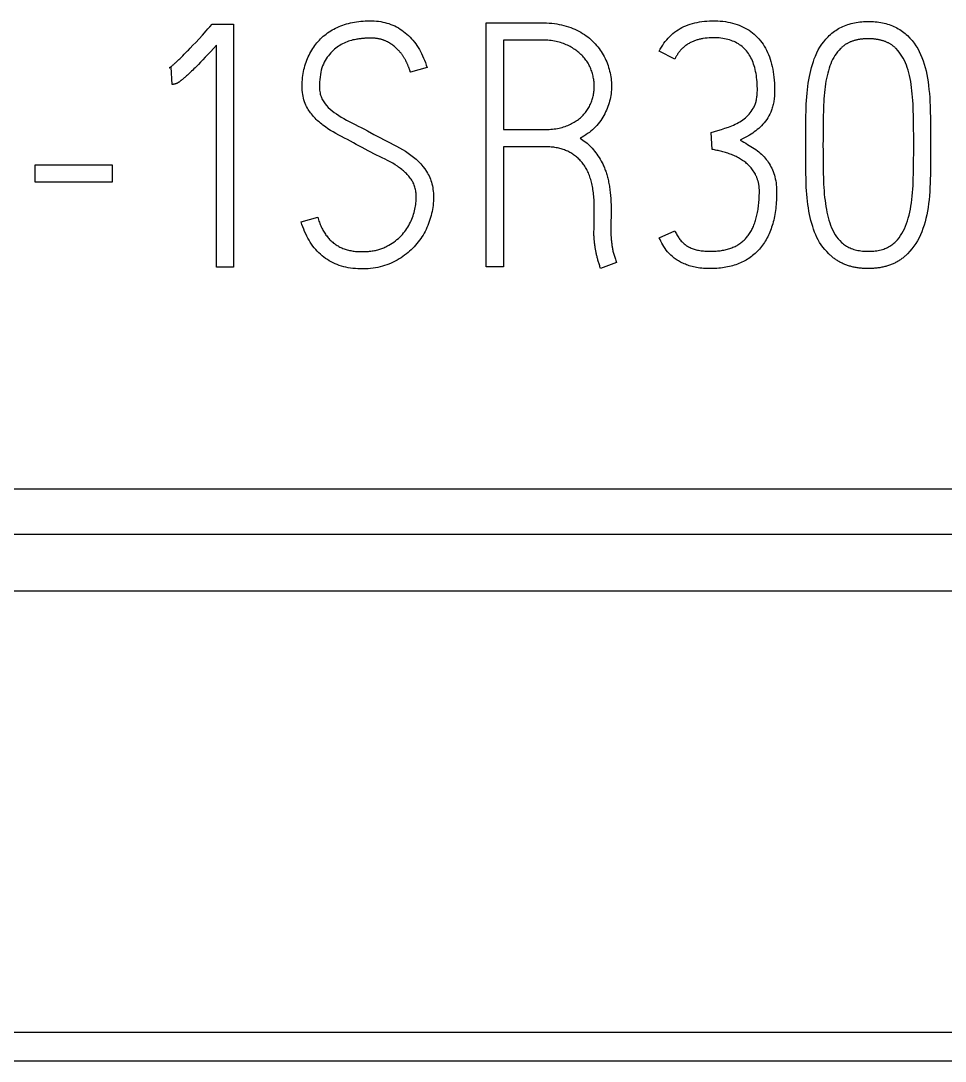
# Model space of a CAD drawing. Header units: inches. Extents: x 9000 to 22395, y 8106 to 17135.
# Drawn here: x 10261.86 to 10275.33, y 8432.73 to 8447.89 of the extents above; entities that cross this region are included whole.
import ezdxf

# ---------------------------------------------------------------- set-up
doc = ezdxf.new("R2010")
doc.units = ezdxf.units.IN
doc.header["$MEASUREMENT"] = 0
doc.layers.add('20000_FRONT_O', color=7, linetype='Continuous')
doc.layers.add('20500_FRONT_O_LABELING', color=7, linetype='Continuous')

# ---------------------------------------------------------------- blocks, each defined once
blk = doc.blocks.new('A$C21A67833')
at = {"layer": '20000_FRONT_O', "linetype": 'Continuous'}
for p, q in [((107.7639, 65.3462), (61.0212, 65.3462)), ((107.7639, 65.0475), (61.0212, 65.0475)), ((107.7639, 64.6773), (61.0212, 64.6773)), ((107.7639, 61.7827), (61.0212, 61.7827)), ((107.7639, 61.5951), (61.0212, 61.5951))]:
    blk.add_line(p, q, dxfattribs=at)
at = {"layer": '20500_FRONT_O_LABELING', "linetype": 'Continuous'}
for p, q in [((93.6589, 68.3225), (93.6835, 68.3494)), ((93.7076, 68.3762), (93.7232, 68.3941)), ((93.7232, 68.3941), (93.863, 68.3941)), ((93.863, 68.3941), (93.863, 66.8006)), ((95.5208, 66.8029), (95.5208, 68.4029)), ((93.615, 68.275), (93.6589, 68.3225)), ((95.8891, 68.2897), (95.6339, 68.2897)), ((95.6339, 68.2897), (95.6339, 67.704)), ((93.5511, 68.2075), (93.5622, 68.2189)), ((93.5792, 68.2368), (93.5968, 68.2555)), ((93.5968, 68.2555), (93.615, 68.275)), ((93.7133, 68.2148), (93.6953, 68.1957)), ((93.7322, 68.2351), (93.7133, 68.2148)), ((93.7521, 68.2566), (93.7322, 68.2351)), ((93.7521, 66.8006), (93.7521, 68.2566)), ((96.7571, 68.1656), (96.655, 68.2166)), ((93.5403, 68.1964), (93.5511, 68.2075)), ((93.6469, 68.1451), (93.6327, 68.1306)), ((93.6621, 68.1608), (93.6469, 68.1451)), ((93.6782, 68.1777), (93.6621, 68.1608)), ((93.6953, 68.1957), (93.6782, 68.1777)), ((93.4547, 68.1122), (93.4413, 68.1077)), ((93.4615, 67.9991), (93.4547, 68.1122)), ((93.5808, 68.0791), (93.5738, 68.0725)), ((93.588, 68.086), (93.5808, 68.0791)), ((93.5955, 68.0933), (93.588, 68.086)), ((93.6032, 68.1009), (93.5955, 68.0933)), ((93.6112, 68.1088), (93.6032, 68.1009)), ((93.6195, 68.1171), (93.6112, 68.1088)), ((93.6327, 68.1306), (93.6195, 68.1171)), ((95.1324, 68.11), (95.0235, 68.0788)), ((93.5607, 68.0602), (93.5546, 68.0546)), ((93.5672, 68.0662), (93.5607, 68.0602)), ((93.5738, 68.0725), (93.5672, 68.0662)), ((97.7302, 67.7527), (97.7296, 67.7057)), ((95.6339, 67.704), (95.9098, 67.704)), ((97.0012, 67.573), (96.9947, 67.6838)), ((97.616, 67.5557), (97.6159, 67.6106)), ((95.8922, 67.5908), (95.6339, 67.5908)), ((95.6339, 67.5908), (95.6339, 66.8029)), ((92.5624, 67.4709), (93.0682, 67.4709)), ((92.5624, 67.3578), (92.5624, 67.4709)), ((93.0682, 67.4709), (93.0682, 67.3578)), ((97.6181, 67.3743), (97.6173, 67.4243)), ((93.0682, 67.3578), (92.5624, 67.3578)), ((96.2288, 67.0515), (96.2288, 67.1983)), ((94.307, 67.098), (94.4156, 67.1289)), ((96.2266, 67.0314), (96.2288, 67.0515)), ((96.3374, 67.085), (96.3374, 67.0438)), ((96.655, 66.9937), (96.7571, 67.0402)), ((93.863, 66.8006), (93.7521, 66.8006)), ((95.6339, 66.8029), (95.5208, 66.8029)), ((96.3751, 66.8318), (96.2708, 66.7918))]:
    blk.add_line(p, q, dxfattribs=at)
for points in [[(94.348, 67.8437), (94.3424, 67.8537), (94.3373, 67.864), (94.3327, 67.8747), (94.3286, 67.8858), (94.3249, 67.8973), (94.3218, 67.9091), (94.3192, 67.9214), (94.3171, 67.934), (94.3155, 67.947), (94.3143, 67.9604), (94.3137, 67.9741), (94.3135, 67.9883), (94.3137, 68.0024), (94.3143, 68.0164), (94.3152, 68.0301), (94.3165, 68.0437), (94.3181, 68.0571), (94.3201, 68.0703), (94.3224, 68.0833), (94.325, 68.0961), (94.328, 68.1088), (94.3313, 68.1212), (94.335, 68.1335), (94.339, 68.1456), (94.3434, 68.1575), (94.3481, 68.1691), (94.3531, 68.1806), (94.3584, 68.1918), (94.3639, 68.2028), (94.3697, 68.2135), (94.3758, 68.2239), (94.3822, 68.2342), (94.3889, 68.2441), (94.3958, 68.2538), (94.403, 68.2633), (94.4105, 68.2725), (94.4183, 68.2815), (94.4263, 68.2902), (94.4346, 68.2987), (94.4432, 68.3069), (94.452, 68.3148), (94.4611, 68.3224), (94.4705, 68.3297), (94.4802, 68.3368), (94.4901, 68.3435), (94.5003, 68.35), (94.5108, 68.3562), (94.5216, 68.3621), (94.5326, 68.3677), (94.5439, 68.373), (94.5555, 68.3781), (94.5674, 68.3829), (94.5795, 68.3874), (94.5919, 68.3915), (94.6044, 68.3954), (94.6172, 68.3989), (94.6302, 68.4021), (94.6434, 68.4049), (94.6568, 68.4075), (94.6703, 68.4097), (94.6841, 68.4116), (94.6981, 68.4131), (94.7123, 68.4144), (94.7267, 68.4153), (94.7413, 68.4159), (94.756, 68.4162), (94.7709, 68.4161), (94.7856, 68.4155), (94.8001, 68.4145), (94.8143, 68.4129), (94.8283, 68.4108), (94.8421, 68.4082), (94.8557, 68.4052), (94.869, 68.4016), (94.8821, 68.3975), (94.895, 68.3929), (94.9076, 68.3878), (94.92, 68.3822), (94.9322, 68.3761), (94.9441, 68.3694), (94.9558, 68.3623), (94.9673, 68.3547), (94.9785, 68.3466), (94.9895, 68.3379), (95.0003, 68.3288), (95.0107, 68.3193), (95.0207, 68.3094), (95.0305, 68.299), (95.0399, 68.2882), (95.049, 68.277), (95.0577, 68.2654), (95.0662, 68.2534), (95.0743, 68.2409), (95.082, 68.228), (95.0895, 68.2147), (95.0966, 68.201), (95.1034, 68.1869), (95.1098, 68.1723), (95.1159, 68.1574), (95.1217, 68.142), (95.1272, 68.1262), (95.1324, 68.11)], [(96.655, 68.2166), (96.6622, 68.2304), (96.6698, 68.2437), (96.6778, 68.2565), (96.6862, 68.2688), (96.695, 68.2806), (96.7042, 68.292), (96.7137, 68.3028), (96.7236, 68.3132), (96.7339, 68.323), (96.7446, 68.3324), (96.7557, 68.3412), (96.7672, 68.3496), (96.779, 68.3574), (96.7913, 68.3648), (96.8039, 68.3717), (96.8169, 68.3781), (96.8303, 68.384), (96.8441, 68.3894), (96.8582, 68.3943), (96.8728, 68.3987), (96.8877, 68.4026), (96.903, 68.406), (96.9187, 68.409), (96.9348, 68.4114), (96.9513, 68.4133), (96.9682, 68.4148), (96.9855, 68.4157), (97.0031, 68.4161), (97.021, 68.4161), (97.0386, 68.4155), (97.0557, 68.4145), (97.0725, 68.4129), (97.0889, 68.4108), (97.1049, 68.4082), (97.1206, 68.405), (97.1358, 68.4014), (97.1506, 68.3973), (97.1651, 68.3926), (97.1792, 68.3875), (97.1929, 68.3818), (97.2062, 68.3756), (97.2191, 68.3689), (97.2317, 68.3617), (97.2438, 68.354), (97.2556, 68.3458), (97.267, 68.337), (97.278, 68.3278), (97.2886, 68.3181), (97.2988, 68.3078), (97.3087, 68.297), (97.3181, 68.2858), (97.3271, 68.2741), (97.3357, 68.262), (97.3437, 68.2495), (97.3514, 68.2364), (97.3585, 68.223), (97.3652, 68.2091), (97.3715, 68.1948), (97.3773, 68.18), (97.3827, 68.1648), (97.3876, 68.1491), (97.392, 68.133), (97.396, 68.1164), (97.3996, 68.0994), (97.4027, 68.082), (97.4053, 68.0641), (97.4075, 68.0458), (97.4093, 68.0271), (97.4105, 68.0079), (97.4114, 67.9882), (97.4117, 67.9681), (97.4118, 67.958), (97.4116, 67.9479), (97.4113, 67.9381), (97.4108, 67.9285), (97.4102, 67.9192), (97.4094, 67.91), (97.4084, 67.9011), (97.4072, 67.8924), (97.4059, 67.884), (97.4044, 67.8757), (97.4027, 67.8677), (97.4009, 67.8599), (97.3988, 67.8523), (97.3967, 67.8449), (97.3943, 67.8378), (97.3917, 67.8309), (97.3862, 67.8175), (97.3803, 67.8046), (97.3739, 67.7922), (97.367, 67.7803), (97.3597, 67.7689), (97.3519, 67.758), (97.3437, 67.7476), (97.3351, 67.7377), (97.3262, 67.7283), (97.3171, 67.7192), (97.3078, 67.7106), (97.2983, 67.7025), (97.2886, 67.6947), (97.2787, 67.6874), (97.2686, 67.6805), (97.2479, 67.6675), (97.2271, 67.6552), (97.2063, 67.6436), (97.1855, 67.6328)], [(93.6835, 68.3494), (93.6956, 68.3628), (93.7076, 68.3762)], [(95.5208, 68.4029), (95.8807, 68.4029), (95.8987, 68.4028), (95.9163, 68.4023), (95.9336, 68.4013), (95.9506, 68.3999), (95.9672, 68.398), (95.9835, 68.3957), (95.9994, 68.3929), (96.015, 68.3896), (96.0303, 68.3859), (96.0453, 68.3817), (96.0599, 68.377), (96.0743, 68.372), (96.0882, 68.3664), (96.1019, 68.3605), (96.1151, 68.3543), (96.1279, 68.3477), (96.1404, 68.3408), (96.1524, 68.3336), (96.1641, 68.326), (96.1754, 68.3182), (96.1863, 68.3101), (96.1968, 68.3016), (96.207, 68.2929), (96.2168, 68.2838), (96.2262, 68.2745), (96.2352, 68.265), (96.2439, 68.2552), (96.2522, 68.2452), (96.2601, 68.235), (96.2677, 68.2247), (96.2749, 68.2141), (96.2817, 68.2034), (96.2881, 68.1924), (96.2942, 68.1812), (96.2999, 68.1699), (96.3053, 68.1584), (96.3103, 68.1466), (96.315, 68.1347), (96.3193, 68.1228), (96.3232, 68.1107), (96.3267, 68.0987), (96.3299, 68.0865), (96.3327, 68.0744), (96.3352, 68.0622), (96.3372, 68.0499), (96.3389, 68.0376), (96.3403, 68.0253), (96.3412, 68.0129), (96.3418, 68.0005), (96.342, 67.988), (96.3418, 67.9756), (96.3412, 67.9632), (96.3402, 67.9508), (96.3388, 67.9385), (96.3371, 67.9263), (96.3349, 67.9141), (96.3324, 67.902), (96.3295, 67.8899), (96.3262, 67.8778), (96.3225, 67.8659), (96.3184, 67.854), (96.3139, 67.8421), (96.309, 67.8303), (96.3037, 67.8185), (96.2981, 67.8068), (96.292, 67.7951), (96.2855, 67.7837), (96.2786, 67.7725), (96.2712, 67.7615), (96.2635, 67.7509), (96.2552, 67.7406), (96.2466, 67.7305), (96.2375, 67.7208), (96.228, 67.7113), (96.218, 67.7021), (96.2075, 67.6933), (96.1967, 67.6847), (96.1853, 67.6764), (96.1736, 67.6685), (96.1613, 67.6608), (96.1487, 67.6535), (96.1355, 67.6464)], [(97.6793, 68.1854), (97.6882, 68.2056), (97.6981, 68.2251), (97.709, 68.2439), (97.7209, 68.262), (97.7338, 68.2794), (97.7477, 68.2961), (97.7625, 68.3121), (97.7703, 68.3199), (97.7783, 68.3273), (97.7865, 68.3344), (97.7949, 68.3411), (97.8036, 68.3476), (97.8124, 68.3537), (97.8215, 68.3596), (97.8308, 68.3651), (97.8403, 68.3703), (97.85, 68.3752), (97.8599, 68.3798), (97.87, 68.3841), (97.8804, 68.388), (97.8909, 68.3917), (97.9017, 68.395), (97.9127, 68.3981), (97.9238, 68.4008), (97.9352, 68.4032), (97.9468, 68.4053), (97.9587, 68.4071), (97.9707, 68.4087), (97.9829, 68.4098), (97.9954, 68.4107), (98.008, 68.4113), (98.0339, 68.4116), (98.0467, 68.4113), (98.0593, 68.4106), (98.0717, 68.4097), (98.0839, 68.4084), (98.0959, 68.4069), (98.1076, 68.405), (98.1192, 68.4028), (98.1305, 68.4003), (98.1417, 68.3976), (98.1526, 68.3945), (98.1633, 68.391), (98.1738, 68.3873), (98.1841, 68.3833), (98.1942, 68.379), (98.204, 68.3743), (98.2137, 68.3694), (98.2231, 68.3642), (98.2324, 68.3586), (98.2414, 68.3527), (98.2502, 68.3466), (98.2588, 68.3401), (98.2672, 68.3333), (98.2754, 68.3262), (98.2834, 68.3188), (98.2987, 68.3032), (98.313, 68.2869), (98.3263, 68.2699), (98.3386, 68.2522), (98.35, 68.2339), (98.3603, 68.2148), (98.3695, 68.1951), (98.3779, 68.1747), (98.3855, 68.1538), (98.3925, 68.1323), (98.3989, 68.1102), (98.4046, 68.0876), (98.4097, 68.0643), (98.4141, 68.0405), (98.4179, 68.0161), (98.4213, 67.9912), (98.4242, 67.9657), (98.4267, 67.9396), (98.4289, 67.913), (98.4305, 67.8859), (98.4318, 67.8582), (98.4325, 67.8301)], [(94.6662, 68.2943), (94.6563, 68.2925), (94.6464, 68.2904), (94.6365, 68.2879), (94.6268, 68.285), (94.6171, 68.2818), (94.6074, 68.2783), (94.5978, 68.2743), (94.5883, 68.27), (94.5789, 68.2654), (94.5695, 68.2604), (94.5602, 68.255), (94.551, 68.2493), (94.542, 68.2431), (94.5332, 68.2364), (94.5247, 68.2293), (94.5164, 68.2217), (94.5083, 68.2137), (94.5004, 68.2053), (94.4928, 68.1963), (94.4854, 68.187), (94.4782, 68.1771), (94.4714, 68.1668), (94.4647, 68.1561), (94.4584, 68.1448), (94.4527, 68.1329), (94.4476, 68.1203), (94.443, 68.1071), (94.439, 68.0932), (94.4355, 68.0787), (94.4326, 68.0635), (94.4303, 68.0477), (94.4285, 68.0313), (94.4274, 68.0142), (94.4267, 67.9964), (94.4268, 67.9782), (94.4272, 67.9692), (94.428, 67.9605), (94.4291, 67.952), (94.4305, 67.9438), (94.4323, 67.9357), (94.4345, 67.9279), (94.4369, 67.9203), (94.4397, 67.9128), (94.4429, 67.9057), (94.4464, 67.8987), (94.4502, 67.8919), (94.4544, 67.8853), (94.4635, 67.8726), (94.4735, 67.8603), (94.4845, 67.8484), (94.4964, 67.837), (94.5093, 67.8261), (94.5231, 67.8155), (94.5377, 67.8053), (94.5531, 67.7952), (94.5693, 67.7852), (94.5861, 67.7753), (94.6038, 67.7655), (94.6221, 67.7558), (94.6606, 67.7363)], [(94.9461, 68.2221), (94.9417, 68.2268), (94.9373, 68.2313), (94.9326, 68.2357), (94.9279, 68.24), (94.923, 68.2443), (94.918, 68.2484), (94.9128, 68.2524), (94.9075, 68.2563), (94.9021, 68.2602), (94.8965, 68.2639), (94.8908, 68.2675), (94.885, 68.271), (94.879, 68.2745), (94.873, 68.2778), (94.8668, 68.281), (94.8636, 68.2825), (94.8604, 68.284), (94.8571, 68.2854), (94.8538, 68.2868), (94.8505, 68.2881), (94.8472, 68.2894), (94.8437, 68.2906), (94.8403, 68.2917), (94.8368, 68.2928), (94.8333, 68.2938), (94.8297, 68.2948), (94.8261, 68.2957), (94.8225, 68.2966), (94.8188, 68.2974), (94.815, 68.2982), (94.8113, 68.2989), (94.8075, 68.2995), (94.8036, 68.3001), (94.7998, 68.3007), (94.7958, 68.3012), (94.7919, 68.3016), (94.7879, 68.302), (94.7839, 68.3023), (94.7798, 68.3025), (94.7757, 68.3028), (94.7715, 68.3029), (94.7674, 68.303), (94.7631, 68.3031), (94.7589, 68.303), (94.7545, 68.303), (94.7499, 68.3029), (94.7453, 68.3027), (94.7405, 68.3024), (94.7355, 68.3022), (94.7305, 68.3018), (94.7253, 68.3014), (94.72, 68.3009), (94.7145, 68.3004), (94.709, 68.2999), (94.7032, 68.2992), (94.6974, 68.2985), (94.6914, 68.2978), (94.6853, 68.297), (94.6791, 68.2962), (94.6727, 68.2953), (94.6662, 68.2943)], [(95.9098, 67.704), (95.9217, 67.7042), (95.9333, 67.7046), (95.9447, 67.7053), (95.9558, 67.7063), (95.9668, 67.7075), (95.9775, 67.709), (95.988, 67.7108), (95.9983, 67.7128), (96.0083, 67.7151), (96.0182, 67.7176), (96.0277, 67.7205), (96.0371, 67.7235), (96.0462, 67.7269), (96.0552, 67.7304), (96.0638, 67.7342), (96.0723, 67.7381), (96.0805, 67.7421), (96.0885, 67.7463), (96.0962, 67.7507), (96.1037, 67.7553), (96.111, 67.76), (96.1181, 67.7648), (96.1249, 67.7699), (96.1316, 67.7751), (96.138, 67.7805), (96.1442, 67.786), (96.1501, 67.7917), (96.1559, 67.7975), (96.1614, 67.8035), (96.1667, 67.8096), (96.1717, 67.8158), (96.1766, 67.8221), (96.1812, 67.8285), (96.1856, 67.8351), (96.1898, 67.8417), (96.1937, 67.8485), (96.1974, 67.8554), (96.2009, 67.8624), (96.2042, 67.8696), (96.2073, 67.8769), (96.2102, 67.8843), (96.2128, 67.8917), (96.2153, 67.8992), (96.2175, 67.9067), (96.2196, 67.9143), (96.2214, 67.9219), (96.223, 67.9295), (96.2245, 67.9371), (96.2257, 67.9448), (96.2267, 67.9525), (96.2275, 67.9602), (96.2282, 67.968), (96.2286, 67.9758), (96.2288, 67.9836), (96.2288, 67.9915), (96.2286, 67.9994), (96.2282, 68.0072), (96.2275, 68.0151), (96.2267, 68.0229), (96.2256, 68.0308), (96.2243, 68.0386), (96.2228, 68.0465), (96.2211, 68.0543), (96.2192, 68.0621), (96.2171, 68.0699), (96.2147, 68.0777), (96.2122, 68.0854), (96.2094, 68.0932), (96.2064, 68.1009), (96.2032, 68.1085), (96.1998, 68.116), (96.1962, 68.1233), (96.1923, 68.1306), (96.1882, 68.1377), (96.1839, 68.1447), (96.1794, 68.1515), (96.1747, 68.1583), (96.1697, 68.1649), (96.1645, 68.1713), (96.1591, 68.1777), (96.1534, 68.1839), (96.1476, 68.19), (96.1415, 68.196), (96.1352, 68.2018), (96.1287, 68.2074), (96.122, 68.213), (96.1151, 68.2183), (96.1081, 68.2235), (96.1009, 68.2286), (96.0934, 68.2335), (96.0858, 68.2382), (96.0779, 68.2428), (96.0699, 68.2472), (96.0617, 68.2515), (96.0532, 68.2557), (96.0446, 68.2596), (96.0358, 68.2635), (96.0267, 68.2671), (96.0174, 68.2704), (96.0079, 68.2735), (95.9982, 68.2763), (95.9882, 68.2789), (95.9781, 68.2812), (95.9677, 68.2832), (95.9571, 68.2849), (95.9463, 68.2864), (95.9353, 68.2876), (95.9241, 68.2885), (95.9126, 68.2892), (95.901, 68.2896), (95.8891, 68.2897)], [(96.9414, 68.2998), (96.9358, 68.2988), (96.9303, 68.2978), (96.9248, 68.2966), (96.9194, 68.2954), (96.9139, 68.294), (96.9085, 68.2925), (96.9032, 68.291), (96.8978, 68.2893), (96.8925, 68.2875), (96.8872, 68.2856), (96.8819, 68.2835), (96.8766, 68.2814), (96.8713, 68.2791), (96.8661, 68.2767), (96.8609, 68.2742), (96.8557, 68.2714), (96.8505, 68.2685), (96.8455, 68.2655), (96.8404, 68.2622), (96.8354, 68.2588), (96.8304, 68.2552), (96.8255, 68.2515), (96.8206, 68.2476), (96.8182, 68.2455), (96.8158, 68.2435), (96.8134, 68.2414), (96.811, 68.2392), (96.8086, 68.237), (96.8063, 68.2347), (96.8039, 68.2324), (96.8016, 68.2301), (96.7994, 68.2277), (96.7971, 68.2252), (96.7949, 68.2227), (96.7927, 68.2202), (96.7905, 68.2176), (96.7884, 68.2149), (96.7862, 68.2122), (96.7841, 68.2095), (96.782, 68.2067), (96.78, 68.2038), (96.7779, 68.2009), (96.7759, 68.198), (96.7739, 68.195), (96.772, 68.1919), (96.77, 68.1888), (96.7681, 68.1856), (96.7662, 68.1824), (96.7643, 68.1791), (96.7625, 68.1758), (96.7607, 68.1725), (96.7589, 68.169), (96.7571, 68.1656)], [(96.9947, 67.6838), (97.0174, 67.6905), (97.0402, 67.6975), (97.0631, 67.7046), (97.0862, 67.712), (97.1094, 67.7197), (97.1208, 67.7238), (97.1319, 67.7283), (97.1428, 67.7329), (97.1534, 67.7379), (97.1638, 67.7431), (97.174, 67.7487), (97.1839, 67.7544), (97.1935, 67.7605), (97.2029, 67.7669), (97.2119, 67.7736), (97.2206, 67.7807), (97.2289, 67.7882), (97.2368, 67.7961), (97.2443, 67.8044), (97.2515, 67.8131), (97.2584, 67.8222), (97.2649, 67.8316), (97.271, 67.8414), (97.2739, 67.8465), (97.2766, 67.8518), (97.2792, 67.8571), (97.2816, 67.8627), (97.2839, 67.8683), (97.286, 67.8742), (97.2879, 67.8802), (97.2897, 67.8863), (97.2913, 67.8926), (97.2927, 67.899), (97.294, 67.9056), (97.2951, 67.9123), (97.2961, 67.9193), (97.2969, 67.9263), (97.2976, 67.9335), (97.2981, 67.9409), (97.2984, 67.9484), (97.2986, 67.9561), (97.2986, 67.9718), (97.2982, 67.9872), (97.2976, 68.0022), (97.2966, 68.0168), (97.2953, 68.0311), (97.2938, 68.045), (97.2919, 68.0585), (97.2897, 68.0717), (97.2872, 68.0845), (97.2844, 68.097), (97.2814, 68.1091), (97.278, 68.1208), (97.2743, 68.1322), (97.2703, 68.1432), (97.266, 68.1539), (97.2614, 68.1642), (97.2564, 68.1741), (97.2512, 68.1837), (97.2457, 68.1929), (97.2399, 68.2017), (97.2338, 68.2102), (97.2273, 68.2183), (97.2206, 68.2261), (97.2136, 68.2335), (97.2062, 68.2405), (97.1986, 68.2472), (97.1906, 68.2535), (97.1824, 68.2595), (97.1738, 68.265), (97.165, 68.2703), (97.1558, 68.2751), (97.1464, 68.2796), (97.1366, 68.2838), (97.1265, 68.2875), (97.1161, 68.2909), (97.1055, 68.294), (97.0945, 68.2967), (97.0832, 68.299), (97.0716, 68.301), (97.0597, 68.3026), (97.0475, 68.3038), (97.035, 68.3047), (97.0222, 68.3052), (97.0091, 68.3053), (96.9959, 68.3051), (96.9825, 68.3044), (96.969, 68.3033), (96.9553, 68.3017), (96.9414, 68.2998)], [(98.2085, 68.2341), (98.2055, 68.2371), (98.2025, 68.2399), (98.1994, 68.2427), (98.1962, 68.2454), (98.193, 68.2481), (98.1898, 68.2507), (98.1864, 68.2532), (98.1831, 68.2556), (98.1796, 68.258), (98.1761, 68.2603), (98.1726, 68.2626), (98.169, 68.2647), (98.1653, 68.2668), (98.1616, 68.2689), (98.1578, 68.2709), (98.154, 68.2728), (98.1501, 68.2746), (98.1462, 68.2764), (98.1422, 68.2781), (98.1381, 68.2797), (98.134, 68.2813), (98.1298, 68.2828), (98.1256, 68.2842), (98.1213, 68.2855), (98.117, 68.2868), (98.1126, 68.2881), (98.1082, 68.2892), (98.1037, 68.2903), (98.0991, 68.2913), (98.0945, 68.2923), (98.0898, 68.2932), (98.0851, 68.294), (98.0803, 68.2947), (98.0755, 68.2954), (98.0706, 68.296), (98.0656, 68.2966), (98.0606, 68.2971), (98.0556, 68.2975), (98.0504, 68.2978), (98.0453, 68.2981), (98.04, 68.2983), (98.0348, 68.2984), (98.0294, 68.2985), (98.024, 68.2985), (98.0187, 68.2984), (98.0134, 68.2983), (98.0082, 68.2981), (98.003, 68.2979), (97.9979, 68.2975), (97.9929, 68.2972), (97.9879, 68.2967), (97.983, 68.2962), (97.9781, 68.2956), (97.9733, 68.295), (97.9685, 68.2942), (97.9638, 68.2935), (97.9592, 68.2926), (97.9546, 68.2917), (97.9501, 68.2907), (97.9457, 68.2897), (97.9413, 68.2886), (97.9369, 68.2874), (97.9326, 68.2862), (97.9284, 68.2849), (97.9243, 68.2835), (97.9201, 68.2821), (97.9161, 68.2806), (97.9121, 68.279), (97.9082, 68.2774), (97.9043, 68.2757), (97.9005, 68.274), (97.8967, 68.2721), (97.893, 68.2703), (97.8894, 68.2683), (97.8858, 68.2663), (97.8823, 68.2642), (97.8788, 68.2621), (97.8754, 68.2598), (97.872, 68.2576), (97.8687, 68.2552), (97.8655, 68.2528), (97.8623, 68.2504), (97.8592, 68.2478), (97.8561, 68.2452), (97.8531, 68.2425), (97.8502, 68.2398), (97.8473, 68.237), (97.8444, 68.2341)], [(93.5622, 68.2189), (93.5678, 68.2248), (93.5792, 68.2368)], [(95.0235, 68.0788), (95.0226, 68.0816), (95.0218, 68.0845), (95.0209, 68.0875), (95.0199, 68.0904), (95.0189, 68.0934), (95.0179, 68.0965), (95.0168, 68.0995), (95.0157, 68.1026), (95.0146, 68.1057), (95.0134, 68.1089), (95.0121, 68.1121), (95.0109, 68.1153), (95.0095, 68.1185), (95.0082, 68.1218), (95.0068, 68.1251), (95.0053, 68.1284), (95.0038, 68.1318), (95.0023, 68.1352), (95.0007, 68.1386), (94.999, 68.1421), (94.9974, 68.1455), (94.9956, 68.149), (94.9939, 68.1526), (94.9921, 68.156), (94.9902, 68.1595), (94.9883, 68.163), (94.9864, 68.1664), (94.9844, 68.1698), (94.9823, 68.1732), (94.9803, 68.1766), (94.9781, 68.18), (94.9759, 68.1833), (94.9737, 68.1866), (94.9714, 68.19), (94.9691, 68.1933), (94.9668, 68.1965), (94.9643, 68.1998), (94.9619, 68.203), (94.9594, 68.2063), (94.9568, 68.2095), (94.9542, 68.2127), (94.9516, 68.2158), (94.9489, 68.219), (94.9461, 68.2221)], [(97.8444, 68.2341), (97.8343, 68.2235), (97.8247, 68.2123), (97.8157, 68.2006), (97.8074, 68.1884), (97.7996, 68.1757), (97.7923, 68.1626), (97.7857, 68.1489), (97.7796, 68.1347), (97.7741, 68.12), (97.7689, 68.1048), (97.7641, 68.089), (97.7597, 68.0728), (97.7557, 68.0561), (97.752, 68.0388), (97.7487, 68.0211), (97.7457, 68.0028), (97.7432, 67.9841), (97.7409, 67.9649), (97.7388, 67.9453), (97.737, 67.9254), (97.7355, 67.9052), (97.7341, 67.8845), (97.733, 67.8635), (97.7321, 67.8421), (97.7315, 67.8203), (97.731, 67.7981), (97.7302, 67.7527)], [(98.3239, 67.6473), (98.3237, 67.6738), (98.3235, 67.6999), (98.3233, 67.7255), (98.3229, 67.7507), (98.3225, 67.7755), (98.322, 67.7998), (98.3213, 67.8237), (98.3205, 67.8471), (98.3194, 67.8701), (98.3181, 67.8927), (98.3165, 67.9148), (98.3147, 67.9365), (98.3127, 67.9578), (98.3104, 67.9787), (98.3078, 67.999), (98.3047, 68.0189), (98.3011, 68.0381), (98.2971, 68.0567), (98.2925, 68.0748), (98.2875, 68.0922), (98.282, 68.1091), (98.276, 68.1253), (98.2696, 68.141), (98.2625, 68.156), (98.2549, 68.1705), (98.2468, 68.1844), (98.238, 68.1977), (98.2288, 68.2104), (98.2189, 68.2226), (98.2085, 68.2341)], [(93.4413, 68.1077), (93.4431, 68.1088), (93.445, 68.1101), (93.4471, 68.1116), (93.4494, 68.1133), (93.4519, 68.1152), (93.4546, 68.1173), (93.4575, 68.1196), (93.4606, 68.1221), (93.4638, 68.1248), (93.4673, 68.1277), (93.4709, 68.1308), (93.4747, 68.1341), (93.4787, 68.1376), (93.4829, 68.1413), (93.4872, 68.1451), (93.4916, 68.1491), (93.4961, 68.1532), (93.5006, 68.1575), (93.5053, 68.1619), (93.51, 68.1664), (93.5148, 68.171), (93.5197, 68.1758), (93.5247, 68.1808), (93.5298, 68.1858), (93.5403, 68.1964)], [(97.6159, 67.6106), (97.616, 67.6653), (97.6162, 67.6921), (97.6164, 67.7185), (97.6167, 67.7447), (97.617, 67.7705), (97.6174, 67.7959), (97.6179, 67.821), (97.6186, 67.8458), (97.6195, 67.8702), (97.6208, 67.8942), (97.6224, 67.9178), (97.6243, 67.9409), (97.6266, 67.9637), (97.6293, 67.986), (97.6324, 68.0079), (97.6358, 68.0294), (97.6397, 68.0505), (97.644, 68.0711), (97.6487, 68.0912), (97.6539, 68.1109), (97.6596, 68.1302), (97.6657, 68.149), (97.6722, 68.1674), (97.6793, 68.1854)], [(93.5546, 68.0546), (93.5487, 68.0493), (93.5458, 68.0467), (93.543, 68.0443), (93.5403, 68.0419), (93.5376, 68.0396), (93.535, 68.0374), (93.5325, 68.0352), (93.53, 68.0332), (93.5276, 68.0312), (93.5252, 68.0292), (93.5229, 68.0274), (93.5206, 68.0256), (93.5184, 68.0239), (93.5162, 68.0222), (93.5141, 68.0206), (93.512, 68.0191), (93.51, 68.0176), (93.508, 68.0162), (93.5061, 68.0149), (93.5042, 68.0136), (93.5024, 68.0124), (93.5006, 68.0113), (93.4989, 68.0102), (93.4972, 68.0092), (93.4956, 68.0083), (93.494, 68.0075), (93.4925, 68.0067), (93.4911, 68.0059), (93.4897, 68.0053), (93.4883, 68.0047), (93.487, 68.0042), (93.4858, 68.0037), (93.4846, 68.0033)], [(93.4846, 68.0033), (93.484, 68.0032), (93.4834, 68.003), (93.4828, 68.0028), (93.4823, 68.0026), (93.4817, 68.0025), (93.4811, 68.0023), (93.4806, 68.0022), (93.48, 68.002), (93.4794, 68.0019), (93.4789, 68.0017), (93.4784, 68.0016), (93.4778, 68.0015), (93.4773, 68.0013), (93.4768, 68.0012), (93.4762, 68.0011), (93.4757, 68.001), (93.4752, 68.0008), (93.4747, 68.0007), (93.4742, 68.0006), (93.4737, 68.0005), (93.4732, 68.0004), (93.4727, 68.0003), (93.4722, 68.0002), (93.4717, 68.0001), (93.4712, 68.0001), (93.4707, 68), (93.4703, 67.9999), (93.4698, 67.9998), (93.4693, 67.9998), (93.4689, 67.9997), (93.4684, 67.9996), (93.468, 67.9996), (93.4675, 67.9995), (93.4671, 67.9995), (93.4667, 67.9994), (93.4662, 67.9994), (93.4658, 67.9993), (93.4654, 67.9993), (93.465, 67.9993), (93.4646, 67.9992), (93.4642, 67.9992), (93.4638, 67.9992), (93.4634, 67.9992), (93.463, 67.9991), (93.4626, 67.9991), (93.4622, 67.9991), (93.4619, 67.9991), (93.4615, 67.9991)], [(94.6682, 67.6061), (94.6489, 67.6166), (94.6297, 67.6269), (94.6106, 67.6371), (94.5914, 67.6472), (94.5723, 67.657), (94.5532, 67.6668), (94.5346, 67.6769), (94.5166, 67.6872), (94.499, 67.6979), (94.482, 67.709), (94.4656, 67.7205), (94.4496, 67.7323), (94.4419, 67.7383), (94.4343, 67.7445), (94.4268, 67.7507), (94.4196, 67.7571), (94.4125, 67.7636), (94.4056, 67.7702), (94.399, 67.777), (94.3925, 67.7839), (94.3862, 67.7909), (94.3801, 67.798), (94.3742, 67.8053), (94.3686, 67.8127), (94.3631, 67.8203), (94.3578, 67.828), (94.3528, 67.8358), (94.348, 67.8437)], [(98.4325, 67.8301), (98.4335, 67.7723), (98.4339, 67.7427), (98.4342, 67.7127), (98.4345, 67.6823), (98.4347, 67.6514), (98.4348, 67.6201)], [(94.6606, 67.7363), (94.6804, 67.7262), (94.7006, 67.7159), (94.7211, 67.7052), (94.7419, 67.6943), (94.7841, 67.6718)], [(94.7841, 67.6718), (94.8052, 67.6606), (94.8263, 67.6495), (94.8474, 67.6386), (94.8685, 67.6277), (94.8897, 67.617), (94.9109, 67.6063), (94.9317, 67.5954), (94.9519, 67.5842), (94.9716, 67.5727), (94.9907, 67.5607), (95.0091, 67.5484), (95.027, 67.5356), (95.0443, 67.5223), (95.0607, 67.5083), (95.0763, 67.4936), (95.091, 67.4781), (95.1048, 67.4619), (95.1177, 67.4449), (95.1297, 67.4272), (95.1353, 67.4181), (95.1406, 67.4087), (95.1455, 67.3991), (95.1501, 67.3892), (95.1543, 67.379), (95.1581, 67.3684), (95.1615, 67.3576), (95.1645, 67.3465), (95.1671, 67.3351), (95.1693, 67.3233), (95.1712, 67.3113), (95.1726, 67.2989), (95.1737, 67.2863), (95.1744, 67.2733), (95.1746, 67.26), (95.1745, 67.2465), (95.174, 67.2331), (95.1731, 67.2196), (95.1717, 67.2062), (95.17, 67.1928), (95.168, 67.1795), (95.1655, 67.1661), (95.1626, 67.1528), (95.1593, 67.1395), (95.1556, 67.1262), (95.1516, 67.113), (95.1471, 67.0998), (95.1423, 67.0866), (95.1371, 67.0735), (95.1315, 67.0606), (95.1256, 67.048), (95.1194, 67.0356), (95.1129, 67.0235), (95.106, 67.0116), (95.0988, 66.9999), (95.0912, 66.9884), (95.0833, 66.9772), (95.075, 66.9662), (95.0664, 66.9555), (95.0575, 66.9449), (95.0482, 66.9347), (95.0386, 66.9247), (95.0286, 66.9149), (95.0183, 66.9055), (95.0077, 66.8964), (94.9967, 66.8876), (94.9854, 66.879), (94.9737, 66.8708), (94.9618, 66.8628), (94.9494, 66.8552), (94.9368, 66.8478), (94.9237, 66.8408), (94.9104, 66.8341), (94.8967, 66.8277), (94.8827, 66.8217), (94.8685, 66.8163), (94.854, 66.8114), (94.8393, 66.807), (94.8243, 66.803), (94.8091, 66.7996), (94.7936, 66.7967), (94.7779, 66.7943), (94.7619, 66.7923), (94.7456, 66.7909), (94.7291, 66.79), (94.7123, 66.7896), (94.6954, 66.7896), (94.6788, 66.7902), (94.6624, 66.7913), (94.6464, 66.7929), (94.6307, 66.7949), (94.6154, 66.7975), (94.6003, 66.8006), (94.5855, 66.8042), (94.5711, 66.8082), (94.5569, 66.8128), (94.5431, 66.8178), (94.5296, 66.8234), (94.5164, 66.8294), (94.5035, 66.836), (94.4909, 66.843), (94.4787, 66.8506), (94.4667, 66.8586), (94.455, 66.8671), (94.4437, 66.8761), (94.4328, 66.8856), (94.4222, 66.8954), (94.4119, 66.9058), (94.4021, 66.9166), (94.3926, 66.9278), (94.3835, 66.9395), (94.3747, 66.9517), (94.3663, 66.9643), (94.3583, 66.9773), (94.3506, 66.9908), (94.3433, 67.0048), (94.3363, 67.0192), (94.3297, 67.034), (94.3235, 67.0493), (94.3177, 67.0651), (94.3122, 67.0813), (94.307, 67.098)], [(97.7296, 67.7057), (97.7293, 67.6817), (97.7292, 67.6573), (97.7291, 67.6325), (97.729, 67.6074), (97.7291, 67.5572)], [(95.0316, 67.3721), (95.0272, 67.3785), (95.0226, 67.3847), (95.0178, 67.3909), (95.0128, 67.397), (95.0077, 67.403), (95.0023, 67.4089), (94.9967, 67.4147), (94.9909, 67.4204), (94.985, 67.426), (94.9788, 67.4316), (94.9724, 67.437), (94.9659, 67.4423), (94.9591, 67.4475), (94.9522, 67.4526), (94.9451, 67.4576), (94.9378, 67.4626), (94.9227, 67.4724), (94.9071, 67.4819), (94.8908, 67.4912), (94.874, 67.5003), (94.8566, 67.5091), (94.8387, 67.5177), (94.8203, 67.5263), (94.8018, 67.5352), (94.7832, 67.5444), (94.7644, 67.554), (94.7455, 67.564), (94.7263, 67.5742), (94.707, 67.5848), (94.6682, 67.6061)], [(96.1355, 67.6464), (96.1451, 67.6405), (96.1545, 67.6343), (96.1637, 67.6277), (96.1727, 67.6207), (96.1816, 67.6134), (96.1903, 67.6057), (96.1988, 67.5976), (96.2071, 67.5891), (96.2153, 67.5803), (96.2232, 67.5711), (96.2311, 67.5615), (96.2387, 67.5516), (96.2462, 67.5413), (96.2534, 67.5306), (96.2606, 67.5196), (96.2675, 67.5082), (96.2743, 67.4964), (96.2808, 67.4842), (96.2841, 67.4779), (96.2872, 67.4716), (96.2902, 67.465), (96.2931, 67.4584), (96.296, 67.4515), (96.2987, 67.4446), (96.3014, 67.4375), (96.304, 67.4303), (96.3065, 67.4229), (96.3089, 67.4154), (96.3112, 67.4077), (96.3134, 67.3999), (96.3156, 67.3919), (96.3176, 67.3838), (96.3196, 67.3756), (96.3214, 67.3672), (96.3232, 67.3587), (96.3249, 67.3501), (96.3265, 67.3413), (96.328, 67.3323), (96.3294, 67.3233), (96.3307, 67.314), (96.3319, 67.3047), (96.3331, 67.2951), (96.3341, 67.2855), (96.3351, 67.2757), (96.3359, 67.2658), (96.3367, 67.2557), (96.3374, 67.2455), (96.338, 67.2351), (96.3385, 67.2246), (96.3389, 67.2139), (96.3393, 67.2031), (96.3395, 67.1922), (96.3396, 67.1811), (96.3397, 67.1699), (96.3397, 67.1247)], [(97.1855, 67.6328), (97.1979, 67.6262), (97.2101, 67.6196), (97.2221, 67.6129), (97.2338, 67.6062), (97.2452, 67.5994), (97.2564, 67.5925), (97.2674, 67.5856), (97.278, 67.5785), (97.2884, 67.5715), (97.2985, 67.5642), (97.3081, 67.5568), (97.3173, 67.5491), (97.3261, 67.5412), (97.3345, 67.5332), (97.3425, 67.5248), (97.3501, 67.5163), (97.3573, 67.5076), (97.3641, 67.4986), (97.3705, 67.4893), (97.3766, 67.4797), (97.3824, 67.4699), (97.3879, 67.4598), (97.3931, 67.4494), (97.3978, 67.4386), (97.4023, 67.4276), (97.4064, 67.4162), (97.4101, 67.4045), (97.4135, 67.3924), (97.4164, 67.38), (97.4189, 67.3672), (97.4209, 67.3541), (97.4226, 67.3406), (97.4238, 67.3267), (97.4246, 67.3125), (97.425, 67.2979), (97.4251, 67.2831), (97.4248, 67.2685), (97.4244, 67.254), (97.4238, 67.2398), (97.4229, 67.2257), (97.4218, 67.2119), (97.4205, 67.1983), (97.4191, 67.185), (97.4173, 67.1718), (97.4154, 67.1588), (97.4133, 67.1461), (97.4109, 67.1336), (97.4084, 67.1213), (97.4056, 67.1092), (97.4026, 67.0973), (97.3994, 67.0856), (97.396, 67.0742), (97.3924, 67.0629), (97.3886, 67.0519), (97.3845, 67.0411), (97.3803, 67.0305), (97.3758, 67.0201), (97.3711, 67.01), (97.3662, 67), (97.3611, 66.9903), (97.3558, 66.9808), (97.3502, 66.9715), (97.3445, 66.9624), (97.3385, 66.9535), (97.3324, 66.9448), (97.326, 66.9364), (97.3194, 66.9281), (97.3126, 66.9201), (97.3056, 66.9123), (97.2984, 66.9048), (97.291, 66.8975), (97.2834, 66.8904), (97.2756, 66.8836), (97.2677, 66.877), (97.2595, 66.8707), (97.2512, 66.8646), (97.2427, 66.8588), (97.234, 66.8532), (97.2251, 66.8478), (97.216, 66.8427), (97.2067, 66.8378), (97.1973, 66.8332), (97.1876, 66.8288), (97.1778, 66.8247), (97.1678, 66.8208), (97.1576, 66.8171), (97.1472, 66.8137), (97.1366, 66.8106), (97.1258, 66.8077), (97.1148, 66.805), (97.1037, 66.8026), (97.0924, 66.8004), (97.0808, 66.7985), (97.0691, 66.7968), (97.0572, 66.7954), (97.0452, 66.7942), (97.0329, 66.7932), (97.0204, 66.7925), (97.0078, 66.792), (96.995, 66.7918), (96.982, 66.7919), (96.9694, 66.7921), (96.9571, 66.7926), (96.9451, 66.7933), (96.9335, 66.7943), (96.9221, 66.7955), (96.9111, 66.7969), (96.9005, 66.7986), (96.8901, 66.8004), (96.8801, 66.8025), (96.8704, 66.8049), (96.8611, 66.8075), (96.8521, 66.8103), (96.8433, 66.8133), (96.8347, 66.8164), (96.8263, 66.8197), (96.8182, 66.8231), (96.8102, 66.8267), (96.8024, 66.8304), (96.7949, 66.8342), (96.7875, 66.8382), (96.7804, 66.8424), (96.7734, 66.8467), (96.7667, 66.8511), (96.7601, 66.8556), (96.7538, 66.8603), (96.7417, 66.8699), (96.7304, 66.8799), (96.7199, 66.8904), (96.7102, 66.9012), (96.7013, 66.9125), (96.6933, 66.9241), (96.6858, 66.9358), (96.6787, 66.9475), (96.6721, 66.9591), (96.6659, 66.9707), (96.6602, 66.9822), (96.655, 66.9937)], [(98.4348, 67.6201), (98.4347, 67.5571), (98.4346, 67.5262), (98.4344, 67.4957), (98.4341, 67.4658), (98.4337, 67.4363), (98.4333, 67.4073), (98.4327, 67.3787), (98.4319, 67.3507), (98.4307, 67.3231), (98.4291, 67.2961), (98.427, 67.2695), (98.4245, 67.2434), (98.4215, 67.2179), (98.4179, 67.1928), (98.4139, 67.1683), (98.4093, 67.1444), (98.404, 67.121), (98.3982, 67.0983), (98.3917, 67.0761), (98.3846, 67.0546), (98.3768, 67.0336), (98.3683, 67.0132), (98.359, 66.9935), (98.3488, 66.9745), (98.3377, 66.9561), (98.3257, 66.9384), (98.3127, 66.9214), (98.2988, 66.905), (98.2839, 66.8893)], [(98.3229, 67.4605), (98.3232, 67.4864), (98.3235, 67.5126), (98.3237, 67.5392), (98.3239, 67.566), (98.3239, 67.5931), (98.3239, 67.6473)], [(96.2288, 67.1983), (96.2286, 67.2103), (96.2283, 67.2221), (96.2279, 67.2338), (96.2273, 67.2452), (96.2265, 67.2565), (96.2256, 67.2675), (96.2245, 67.2784), (96.2233, 67.2891), (96.2219, 67.2996), (96.2204, 67.3099), (96.2187, 67.32), (96.2169, 67.3299), (96.215, 67.3396), (96.2128, 67.3491), (96.2106, 67.3584), (96.2082, 67.3676), (96.2056, 67.3765), (96.2029, 67.3853), (96.2, 67.3938), (96.197, 67.4022), (96.1938, 67.4104), (96.1905, 67.4184), (96.187, 67.4261), (96.1834, 67.4337), (96.1796, 67.4411), (96.1757, 67.4483), (96.1717, 67.4554), (96.1675, 67.4622), (96.1631, 67.4688), (96.1586, 67.4752), (96.1539, 67.4815), (96.1491, 67.4875), (96.1441, 67.4934), (96.139, 67.499), (96.1338, 67.5045), (96.1285, 67.5099), (96.123, 67.515), (96.1174, 67.52), (96.1117, 67.5248), (96.1058, 67.5295), (96.0999, 67.534), (96.0938, 67.5383), (96.0876, 67.5424), (96.0812, 67.5464), (96.0748, 67.5502), (96.0682, 67.5538), (96.0615, 67.5573), (96.0546, 67.5606), (96.0477, 67.5637), (96.0406, 67.5666), (96.0334, 67.5694), (96.0261, 67.572), (96.0186, 67.5745), (96.0111, 67.5767), (96.0034, 67.5788), (95.9956, 67.5808), (95.9876, 67.5825), (95.9796, 67.5841), (95.9714, 67.5856), (95.9631, 67.5868), (95.9546, 67.5879), (95.9461, 67.5888), (95.9374, 67.5895), (95.9286, 67.5901), (95.9196, 67.5905), (95.9106, 67.5908), (95.8922, 67.5908)], [(97.312, 67.2957), (97.3119, 67.3007), (97.3118, 67.3057), (97.3116, 67.3106), (97.3113, 67.3155), (97.311, 67.3204), (97.3105, 67.3252), (97.31, 67.3299), (97.3094, 67.3346), (97.3088, 67.3392), (97.308, 67.3438), (97.3072, 67.3483), (97.3063, 67.3528), (97.3053, 67.3572), (97.3042, 67.3616), (97.3031, 67.3659), (97.3018, 67.3702), (97.3005, 67.3744), (97.2992, 67.3786), (97.2977, 67.3827), (97.2962, 67.3868), (97.2946, 67.3908), (97.2929, 67.3948), (97.2911, 67.3987), (97.2893, 67.4026), (97.2873, 67.4064), (97.2853, 67.4102), (97.2811, 67.4176), (97.2767, 67.4248), (97.2721, 67.4319), (97.2673, 67.4387), (97.2623, 67.4453), (97.2571, 67.4517), (97.2517, 67.458), (97.2462, 67.464), (97.2404, 67.4699), (97.2345, 67.4755), (97.2284, 67.481), (97.2221, 67.4862), (97.2156, 67.4913), (97.209, 67.4962), (97.2022, 67.5009), (97.1953, 67.5055), (97.1883, 67.5098), (97.1813, 67.5141), (97.1741, 67.5181), (97.1668, 67.522), (97.1595, 67.5258), (97.152, 67.5294), (97.1445, 67.5328), (97.1368, 67.536), (97.1291, 67.5391), (97.1212, 67.5421), (97.1133, 67.5448), (97.1052, 67.5474), (97.0972, 67.5499), (97.0891, 67.5524), (97.0811, 67.5547), (97.073, 67.557), (97.065, 67.5591), (97.057, 67.5612), (97.049, 67.5632), (97.041, 67.5651), (97.033, 67.5669), (97.025, 67.5685), (97.0171, 67.5701), (97.0091, 67.5716), (97.0012, 67.573)], [(97.6173, 67.4243), (97.6166, 67.4757), (97.6163, 67.502), (97.6161, 67.5287), (97.616, 67.5557)], [(97.7291, 67.5572), (97.7292, 67.5324), (97.7294, 67.5079), (97.7296, 67.4837), (97.7299, 67.4598), (97.7303, 67.4361), (97.7308, 67.4127), (97.7314, 67.3895), (97.7322, 67.3667), (97.7332, 67.3443), (97.7344, 67.3223), (97.736, 67.3007), (97.7378, 67.2795), (97.7398, 67.2587), (97.7422, 67.2383), (97.7449, 67.2184), (97.7478, 67.1988), (97.7512, 67.1798), (97.7549, 67.1613), (97.759, 67.1432), (97.7634, 67.1256), (97.7683, 67.1086), (97.7735, 67.092), (97.7791, 67.0759)], [(97.7791, 67.0759), (97.7855, 67.0594), (97.7926, 67.0436), (97.8005, 67.0285), (97.8091, 67.014), (97.8184, 67.0003), (97.8285, 66.9872), (97.8392, 66.9748), (97.8507, 66.9631), (97.8568, 66.9576), (97.8632, 66.9524), (97.8698, 66.9475), (97.8766, 66.9428), (97.8837, 66.9384), (97.891, 66.9343), (97.8985, 66.9304), (97.9064, 66.9269), (97.9144, 66.9235), (97.9227, 66.9205), (97.9312, 66.9177), (97.94, 66.9152), (97.9491, 66.913), (97.9583, 66.911), (97.9678, 66.9093), (97.9776, 66.9079), (97.9876, 66.9068), (97.9978, 66.9059), (98.0083, 66.9053), (98.019, 66.905), (98.0299, 66.9049), (98.0407, 66.9052), (98.0513, 66.9057), (98.0616, 66.9065), (98.0717, 66.9076), (98.0815, 66.9089), (98.0911, 66.9106), (98.1004, 66.9125), (98.1095, 66.9147), (98.1184, 66.9172), (98.127, 66.9199), (98.1354, 66.923), (98.1435, 66.9263), (98.1514, 66.9299), (98.159, 66.9338), (98.1664, 66.938), (98.1736, 66.9424), (98.1805, 66.9471), (98.1872, 66.9521), (98.1936, 66.9574), (98.1998, 66.963), (98.2057, 66.9688), (98.2171, 66.981), (98.2277, 66.994), (98.2376, 67.0077), (98.2469, 67.0221), (98.2554, 67.0372), (98.2633, 67.053), (98.2704, 67.0695), (98.2768, 67.0866), (98.2828, 67.1044), (98.2882, 67.1227), (98.2933, 67.1416), (98.2978, 67.1611), (98.3019, 67.1811), (98.3056, 67.2017), (98.3087, 67.2229), (98.3115, 67.2446), (98.314, 67.2668), (98.3162, 67.2895), (98.318, 67.3126), (98.3195, 67.3362), (98.3206, 67.3602), (98.3214, 67.3848), (98.322, 67.4097), (98.3229, 67.4605)], [(94.4156, 67.1289), (94.418, 67.1203), (94.4206, 67.1119), (94.4233, 67.1036), (94.4261, 67.0955), (94.4291, 67.0876), (94.4322, 67.0798), (94.4353, 67.0722), (94.4387, 67.0648), (94.4421, 67.0575), (94.4456, 67.0504), (94.4493, 67.0435), (94.4531, 67.0367), (94.457, 67.0301), (94.4611, 67.0237), (94.4653, 67.0174), (94.4695, 67.0113), (94.474, 67.0054), (94.4785, 66.9996), (94.4831, 66.994), (94.4879, 66.9886), (94.4928, 66.9833), (94.4978, 66.9782), (94.503, 66.9732), (94.5083, 66.9685), (94.5136, 66.9639), (94.5192, 66.9594), (94.5248, 66.9552), (94.5305, 66.9511), (94.5364, 66.9471), (94.5424, 66.9434), (94.5485, 66.9398), (94.5548, 66.9363), (94.5611, 66.9331), (94.5676, 66.93), (94.5742, 66.927), (94.581, 66.9243), (94.5878, 66.9217), (94.5948, 66.9192), (94.6019, 66.917), (94.6091, 66.9149), (94.6165, 66.9129), (94.6239, 66.9112), (94.6315, 66.9096), (94.6392, 66.9081), (94.647, 66.9069), (94.655, 66.9058), (94.6631, 66.9048), (94.6713, 66.9041), (94.6796, 66.9035), (94.688, 66.903), (94.6966, 66.9028), (94.7053, 66.9027), (94.714, 66.9027), (94.7226, 66.9029), (94.731, 66.9033), (94.7394, 66.9038), (94.7476, 66.9044), (94.7557, 66.9052), (94.7636, 66.9061), (94.7715, 66.9072), (94.7792, 66.9084), (94.7868, 66.9098), (94.7943, 66.9113), (94.8017, 66.9129), (94.8089, 66.9148), (94.816, 66.9167), (94.823, 66.9188), (94.8299, 66.9211), (94.8367, 66.9235), (94.8433, 66.9261), (94.8498, 66.9288), (94.8563, 66.9316), (94.8625, 66.9346), (94.8687, 66.9378), (94.8807, 66.9445), (94.8923, 66.9514), (94.9036, 66.9586), (94.9144, 66.966), (94.9248, 66.9737), (94.9348, 66.9817), (94.9444, 66.9899), (94.9535, 66.9983), (94.9623, 67.0071), (94.9706, 67.0161), (94.9785, 67.0253), (94.986, 67.0349), (94.9931, 67.0446), (94.9998, 67.0544), (95.0062, 67.0643), (95.0122, 67.0744), (95.0179, 67.0847), (95.0231, 67.095), (95.028, 67.1056), (95.0326, 67.1162), (95.0367, 67.127), (95.0405, 67.1379), (95.044, 67.1489), (95.0471, 67.1598), (95.0499, 67.1706), (95.0524, 67.1811), (95.0546, 67.1916), (95.0565, 67.2018), (95.0581, 67.2119), (95.0593, 67.2217), (95.0603, 67.2314), (95.061, 67.2409), (95.0614, 67.2503), (95.0615, 67.2594), (95.0613, 67.2683), (95.0609, 67.277), (95.0602, 67.2855), (95.0592, 67.2938), (95.058, 67.3019), (95.0565, 67.3098), (95.0548, 67.3175), (95.0528, 67.325), (95.0505, 67.3323), (95.048, 67.3394), (95.0452, 67.3464), (95.0422, 67.3531), (95.0389, 67.3596), (95.0354, 67.3659), (95.0316, 67.3721)], [(97.7667, 66.8893), (97.7532, 66.903), (97.7405, 66.9172), (97.7286, 66.932), (97.7175, 66.9472), (97.7072, 66.9629), (97.6978, 66.9792), (97.6891, 66.996), (97.6813, 67.0133), (97.6742, 67.031), (97.6675, 67.0493), (97.6613, 67.0679), (97.6555, 67.087), (97.6502, 67.1066), (97.6453, 67.1266), (97.6408, 67.147), (97.6368, 67.1679), (97.6333, 67.1893), (97.6301, 67.2111), (97.6273, 67.2332), (97.6248, 67.2558), (97.6227, 67.2787), (97.621, 67.3021), (97.6197, 67.3258), (97.6187, 67.3498), (97.6181, 67.3743)], [(96.7571, 67.0402), (96.7604, 67.033), (96.7638, 67.026), (96.7673, 67.0192), (96.7709, 67.0126), (96.7747, 67.0062), (96.7786, 67.0001), (96.7826, 66.9941), (96.7868, 66.9883), (96.791, 66.9828), (96.7954, 66.9774), (96.7999, 66.9723), (96.8046, 66.9673), (96.8093, 66.9626), (96.8142, 66.958), (96.8192, 66.9537), (96.8243, 66.9496), (96.8295, 66.9457), (96.8349, 66.9419), (96.8404, 66.9384), (96.846, 66.9351), (96.8518, 66.932), (96.8578, 66.9291), (96.864, 66.9263), (96.8704, 66.9237), (96.877, 66.9212), (96.8839, 66.919), (96.8909, 66.9169), (96.8981, 66.9149), (96.9055, 66.9132), (96.9132, 66.9116), (96.921, 66.9102), (96.929, 66.9089), (96.9373, 66.9079), (96.9457, 66.907), (96.9543, 66.9062), (96.9632, 66.9056), (96.9722, 66.9052), (96.9815, 66.905), (96.9909, 66.9049), (97.0004, 66.905), (97.0097, 66.9053), (97.0189, 66.9057), (97.0279, 66.9063), (97.0368, 66.907), (97.0455, 66.9079), (97.0541, 66.909), (97.0625, 66.9102), (97.0708, 66.9116), (97.0789, 66.9131), (97.0869, 66.9148), (97.0948, 66.9167), (97.1025, 66.9187), (97.11, 66.9209), (97.1174, 66.9232), (97.1247, 66.9257), (97.1318, 66.9284), (97.1388, 66.9312), (97.1456, 66.9342), (97.1523, 66.9374), (97.1588, 66.9407), (97.1652, 66.9441), (97.1714, 66.9478), (97.1775, 66.9515), (97.1834, 66.9555), (97.1892, 66.9596), (97.1949, 66.9639), (97.2004, 66.9683), (97.2058, 66.9729), (97.211, 66.9776), (97.216, 66.9825), (97.221, 66.9876), (97.2257, 66.9928), (97.2304, 66.9982), (97.2348, 67.0037), (97.2392, 67.0095), (97.2434, 67.0153), (97.2475, 67.0214), (97.2515, 67.0277), (97.2553, 67.0341), (97.2591, 67.0407), (97.2627, 67.0474), (97.2661, 67.0543), (97.2695, 67.0615), (97.2727, 67.0687), (97.2757, 67.0762), (97.2787, 67.0838), (97.2815, 67.0916), (97.2842, 67.0996), (97.2868, 67.1078), (97.2893, 67.1161), (97.2916, 67.1246), (97.2938, 67.1333), (97.2959, 67.1421), (97.2978, 67.1511), (97.2996, 67.1603), (97.3013, 67.1697), (97.3029, 67.1792), (97.3044, 67.1889), (97.3057, 67.1988), (97.3069, 67.2089), (97.3079, 67.2191), (97.3089, 67.2295), (97.3097, 67.2401), (97.3104, 67.2509), (97.311, 67.2618), (97.3114, 67.2729), (97.3118, 67.2842), (97.312, 67.2957)], [(96.3397, 67.1247), (96.3392, 67.1209), (96.3388, 67.117), (96.3384, 67.1132), (96.3381, 67.1092), (96.3379, 67.1053), (96.3377, 67.1013), (96.3374, 67.0932), (96.3374, 67.085)], [(96.2708, 66.7918), (96.2686, 66.798), (96.2664, 66.8042), (96.2644, 66.8104), (96.2624, 66.8165), (96.2604, 66.8226), (96.2585, 66.8287), (96.2567, 66.8347), (96.255, 66.8407), (96.2533, 66.8466), (96.2516, 66.8525), (96.25, 66.8584), (96.2485, 66.8642), (96.247, 66.87), (96.2456, 66.8758), (96.2443, 66.8815), (96.243, 66.8872), (96.2418, 66.8929), (96.2406, 66.8985), (96.2395, 66.9041), (96.2385, 66.9096), (96.2375, 66.9151), (96.2366, 66.9206), (96.2357, 66.9261), (96.2349, 66.9315), (96.2341, 66.9368), (96.2334, 66.9421), (96.2326, 66.9474), (96.232, 66.9527), (96.2313, 66.9579), (96.2307, 66.963), (96.2302, 66.9682), (96.2296, 66.9733), (96.2291, 66.9783), (96.2287, 66.9834), (96.2283, 66.9883), (96.2279, 66.9933), (96.2276, 66.9982), (96.2273, 67.003), (96.2271, 67.0079), (96.2269, 67.0126), (96.2268, 67.0174), (96.2266, 67.0221), (96.2266, 67.0268), (96.2266, 67.0314)], [(96.3374, 67.0438), (96.3375, 67.0387), (96.3376, 67.0336), (96.3377, 67.0285), (96.3379, 67.0233), (96.3381, 67.018), (96.3383, 67.0127), (96.3386, 67.0073), (96.339, 67.0018), (96.3394, 66.9963), (96.3398, 66.9907), (96.3403, 66.9851), (96.3408, 66.9793), (96.3414, 66.9736), (96.342, 66.9677), (96.3426, 66.9618), (96.3433, 66.9558), (96.344, 66.9498), (96.3448, 66.9437), (96.3457, 66.9375), (96.3467, 66.9313), (96.3478, 66.925), (96.3491, 66.9187), (96.3504, 66.9123), (96.3518, 66.9058), (96.3534, 66.8993), (96.355, 66.8928), (96.3568, 66.8862), (96.3587, 66.8796), (96.3607, 66.8729), (96.3628, 66.8662), (96.365, 66.8594), (96.3674, 66.8525), (96.3698, 66.8457), (96.3724, 66.8388), (96.3751, 66.8318)], [(98.2839, 66.8893), (98.2795, 66.8849), (98.275, 66.8806), (98.2705, 66.8764), (98.2659, 66.8723), (98.2612, 66.8683), (98.2564, 66.8644), (98.2516, 66.8606), (98.2467, 66.8569), (98.2417, 66.8533), (98.2367, 66.8498), (98.2316, 66.8464), (98.2264, 66.8431), (98.2212, 66.8399), (98.2158, 66.8368), (98.2105, 66.8338), (98.205, 66.831), (98.1995, 66.8282), (98.1939, 66.8255), (98.1882, 66.8229), (98.1825, 66.8205), (98.1767, 66.8181), (98.1708, 66.8158), (98.1649, 66.8137), (98.1589, 66.8116), (98.1528, 66.8096), (98.1466, 66.8078), (98.1404, 66.806), (98.1341, 66.8044), (98.1278, 66.8028), (98.1213, 66.8014), (98.1148, 66.8), (98.1083, 66.7988), (98.1016, 66.7976), (98.0949, 66.7966), (98.0881, 66.7957), (98.0813, 66.7948), (98.0744, 66.7941), (98.0674, 66.7935), (98.0603, 66.7929), (98.0532, 66.7925), (98.046, 66.7922), (98.0388, 66.792), (98.0314, 66.7918), (98.024, 66.7918), (98.0167, 66.7919), (98.0094, 66.7921), (98.0022, 66.7924), (97.995, 66.7927), (97.988, 66.7932), (97.981, 66.7938), (97.974, 66.7945), (97.9672, 66.7953), (97.9604, 66.7961), (97.9537, 66.7971), (97.947, 66.7982), (97.9404, 66.7994), (97.9339, 66.8006), (97.9275, 66.802), (97.9211, 66.8035), (97.9148, 66.805), (97.9086, 66.8067), (97.9024, 66.8085), (97.8963, 66.8103), (97.8903, 66.8123), (97.8843, 66.8144), (97.8785, 66.8166), (97.8726, 66.8188), (97.8669, 66.8212), (97.8612, 66.8236), (97.8556, 66.8262), (97.8501, 66.8289), (97.8446, 66.8316), (97.8392, 66.8345), (97.8339, 66.8375), (97.8287, 66.8405), (97.8235, 66.8437), (97.8184, 66.8469), (97.8133, 66.8503), (97.8084, 66.8537), (97.8035, 66.8573), (97.7986, 66.861), (97.7939, 66.8647), (97.7892, 66.8686), (97.7845, 66.8725), (97.78, 66.8766), (97.7755, 66.8807), (97.7711, 66.885), (97.7667, 66.8893)]]:
    blk.add_lwpolyline(points, dxfattribs=at)

msp = doc.modelspace()

# ---------------------------------------------------------------- block references
at = {"xscale": 2.2218, "yscale": 2.2218, "zscale": 2.2218}
msp.add_blockref('A$C21A67833', (10056.419, 8295.882), dxfattribs=at)

doc.saveas('drawing.dxf')
